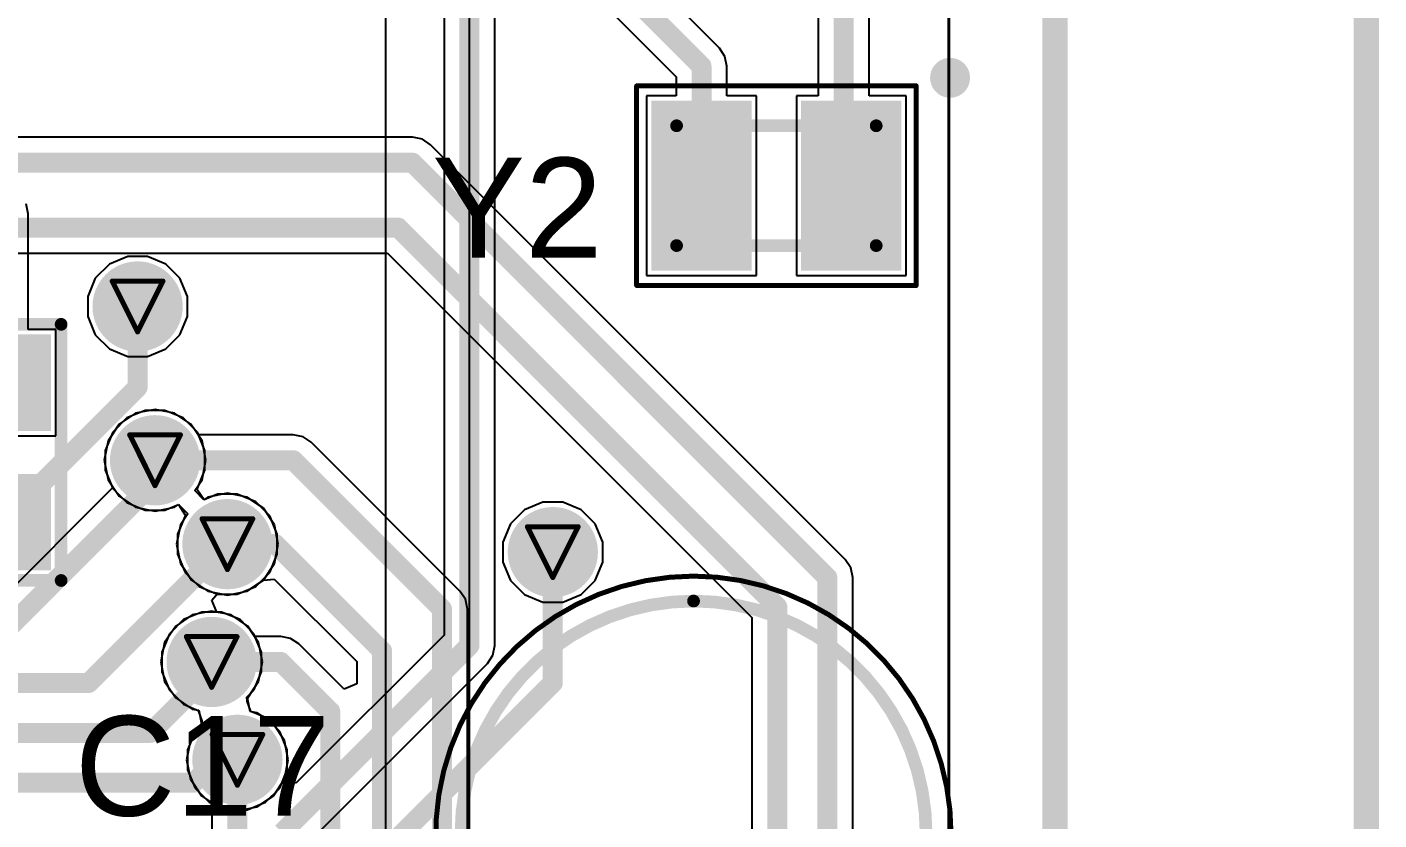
# Model space of a CAD drawing. Header units: inches. Extents: x -3 to 423, y -3 to 110.
# Drawn here: x 53.76 to 67.31, y 48.16 to 56.1 of the extents above; entities that cross this region are included whole.
import ezdxf

# ---------------------------------------------------------------- set-up
doc = ezdxf.new("R2010")
doc.units = ezdxf.units.IN
for name, color, linetype in [('Board Outline', 56, 'Continuous'), ('Bottom Layer', 5, 'Continuous'), ('Bottom Solder', 6, 'Continuous'), ('Drill Drawing', 1, 'Continuous'), ('Mechanical 1', 6, 'Continuous'), ('Mechanical 13', 56, 'Continuous'), ('Mechanical 15', 56, 'Continuous'), ('Mechanical 3', 76, 'Continuous'), ('Mechanical 4', 56, 'Continuous'), ('Mid Layer', 16, 'Continuous'), ('Mid Layer 2', 76, 'Continuous'), ('Top Layer', 1, 'Continuous'), ('Top Overlay', 2, 'Continuous'), ('Top Paste', 8, 'Continuous'), ('Top Solder', 216, 'Continuous'), ('Via Holes', 16, 'Continuous')]:
    doc.layers.add(name, color=color, linetype=linetype)
doc.styles.add('Arial', font='', dxfattribs={"height": 0.2})
doc.styles.get('Arial').set_extended_font_data('Arial')

msp = doc.modelspace()

# ---------------------------------------------------------------- hatches: boundary and pattern name
at = {"layer": 'Bottom Layer'}
h = msp.add_hatch(color=5, dxfattribs=at)
edge = h.paths.add_edge_path()
edge.add_arc((54.87, 53.3), 0.35, 0, 360)
h = msp.add_hatch(color=5, dxfattribs=at)
edge = h.paths.add_edge_path()
edge.add_arc((55.045, 51.76), 0.35, 0, 360)
h = msp.add_hatch(color=5, dxfattribs=at)
edge = h.paths.add_edge_path()
edge.add_arc((55.77, 50.92), 0.35, 0, 360)
h = msp.add_hatch(color=5, dxfattribs=at)
edge = h.paths.add_edge_path()
edge.add_arc((59.03, 50.84), 0.35, 0, 360)
h = msp.add_hatch(color=5, dxfattribs=at)
edge = h.paths.add_edge_path()
edge.add_arc((55.612, 49.74), 0.35, 0, 360)
h = msp.add_hatch(color=5, dxfattribs=at)
edge = h.paths.add_edge_path()
edge.add_arc((55.87, 48.76), 0.35, 0, 360)
at = {"layer": 'Bottom Solder'}
h = msp.add_hatch(color=6, dxfattribs=at)
edge = h.paths.add_edge_path()
edge.add_arc((54.87, 53.3), 0.452, 0, 360)
h = msp.add_hatch(color=6, dxfattribs=at)
edge = h.paths.add_edge_path()
edge.add_arc((55.045, 51.76), 0.452, 0, 360)
h = msp.add_hatch(color=6, dxfattribs=at)
edge = h.paths.add_edge_path()
edge.add_arc((55.77, 50.92), 0.452, 0, 360)
h = msp.add_hatch(color=6, dxfattribs=at)
edge = h.paths.add_edge_path()
edge.add_arc((59.03, 50.84), 0.452, 0, 360)
h = msp.add_hatch(color=6, dxfattribs=at)
edge = h.paths.add_edge_path()
edge.add_arc((55.612, 49.74), 0.452, 0, 360)
h = msp.add_hatch(color=6, dxfattribs=at)
edge = h.paths.add_edge_path()
edge.add_arc((55.87, 48.76), 0.452, 0, 360)
at = {"layer": 'Mid Layer'}
h = msp.add_hatch(color=16, dxfattribs=at)
edge = h.paths.add_edge_path()
edge.add_arc((54.87, 53.3), 0.35, 0, 360)
h = msp.add_hatch(color=16, dxfattribs=at)
edge = h.paths.add_edge_path()
edge.add_arc((55.045, 51.76), 0.35, 0, 360)
h = msp.add_hatch(color=16, dxfattribs=at)
edge = h.paths.add_edge_path()
edge.add_arc((55.77, 50.92), 0.35, 0, 360)
h = msp.add_hatch(color=16, dxfattribs=at)
edge = h.paths.add_edge_path()
edge.add_arc((59.03, 50.84), 0.35, 0, 360)
h = msp.add_hatch(color=16, dxfattribs=at)
edge = h.paths.add_edge_path()
edge.add_arc((55.612, 49.74), 0.35, 0, 360)
h = msp.add_hatch(color=16, dxfattribs=at)
edge = h.paths.add_edge_path()
edge.add_arc((55.87, 48.76), 0.35, 0, 360)
at = {"layer": 'Mid Layer 2'}
h = msp.add_hatch(color=76, dxfattribs=at)
edge = h.paths.add_edge_path()
edge.add_arc((54.87, 53.3), 0.35, 0, 360)
h = msp.add_hatch(color=76, dxfattribs=at)
edge = h.paths.add_edge_path()
edge.add_arc((55.045, 51.76), 0.35, 0, 360)
h = msp.add_hatch(color=76, dxfattribs=at)
edge = h.paths.add_edge_path()
edge.add_arc((55.77, 50.92), 0.35, 0, 360)
h = msp.add_hatch(color=76, dxfattribs=at)
edge = h.paths.add_edge_path()
edge.add_arc((59.03, 50.84), 0.35, 0, 360)
h = msp.add_hatch(color=76, dxfattribs=at)
edge = h.paths.add_edge_path()
edge.add_arc((55.612, 49.74), 0.35, 0, 360)
h = msp.add_hatch(color=76, dxfattribs=at)
edge = h.paths.add_edge_path()
edge.add_arc((55.87, 48.76), 0.35, 0, 360)
at = {"layer": 'Top Layer'}
for points in [[(60.12, 55.26), (60.92, 55.26), (60.92, 53.76), (60.12, 53.76)], [(61.62, 55.26), (62.42, 55.26), (62.42, 53.76), (61.62, 53.76)], [(53.139, 52.156), (53.139, 52.918), (53.901, 52.918), (53.901, 52.156)], [(53.139, 50.759), (53.139, 51.521), (53.901, 51.521), (53.901, 50.759)]]:
    msp.add_hatch(color=1, dxfattribs=at).paths.add_polyline_path(points)
h = msp.add_hatch(color=1, dxfattribs=at)
edge = h.paths.add_edge_path()
edge.add_arc((54.87, 53.3), 0.35, 0, 360)
h = msp.add_hatch(color=1, dxfattribs=at)
edge = h.paths.add_edge_path()
edge.add_arc((55.045, 51.76), 0.35, 0, 360)
h = msp.add_hatch(color=1, dxfattribs=at)
edge = h.paths.add_edge_path()
edge.add_arc((55.77, 50.92), 0.35, 0, 360)
h = msp.add_hatch(color=1, dxfattribs=at)
edge = h.paths.add_edge_path()
edge.add_arc((59.03, 50.84), 0.35, 0, 360)
h = msp.add_hatch(color=1, dxfattribs=at)
edge = h.paths.add_edge_path()
edge.add_arc((55.612, 49.74), 0.35, 0, 360)
h = msp.add_hatch(color=1, dxfattribs=at)
edge = h.paths.add_edge_path()
edge.add_arc((55.87, 48.76), 0.35, 0, 360)
at = {"layer": 'Top Paste'}
for points in [[(60.12, 55.26), (60.92, 55.26), (60.92, 53.76), (60.12, 53.76)], [(61.62, 55.26), (62.42, 55.26), (62.42, 53.76), (61.62, 53.76)], [(53.139, 52.156), (53.139, 52.918), (53.901, 52.918), (53.901, 52.156)], [(53.139, 50.759), (53.139, 51.521), (53.901, 51.521), (53.901, 50.759)]]:
    msp.add_hatch(color=8, dxfattribs=at).paths.add_polyline_path(points)
at = {"layer": 'Top Solder'}
for points in [[(60.018, 55.362), (61.022, 55.362), (61.022, 53.658), (60.018, 53.658)], [(61.518, 55.362), (62.522, 55.362), (62.522, 53.658), (61.518, 53.658)], [(53.037, 52.054), (53.037, 53.02), (54.003, 53.02), (54.003, 52.054)], [(53.037, 50.657), (53.037, 51.623), (54.003, 51.623), (54.003, 50.657)]]:
    msp.add_hatch(color=216, dxfattribs=at).paths.add_polyline_path(points)
h = msp.add_hatch(color=216, dxfattribs=at)
edge = h.paths.add_edge_path()
edge.add_arc((54.87, 53.3), 0.452, 0, 360)
h = msp.add_hatch(color=216, dxfattribs=at)
edge = h.paths.add_edge_path()
edge.add_arc((55.045, 51.76), 0.452, 0, 360)
h = msp.add_hatch(color=216, dxfattribs=at)
edge = h.paths.add_edge_path()
edge.add_arc((55.77, 50.92), 0.452, 0, 360)
h = msp.add_hatch(color=216, dxfattribs=at)
edge = h.paths.add_edge_path()
edge.add_arc((59.03, 50.84), 0.452, 0, 360)
h = msp.add_hatch(color=216, dxfattribs=at)
edge = h.paths.add_edge_path()
edge.add_arc((55.612, 49.74), 0.452, 0, 360)
h = msp.add_hatch(color=216, dxfattribs=at)
edge = h.paths.add_edge_path()
edge.add_arc((55.87, 48.76), 0.452, 0, 360)
at = {"layer": 'Via Holes'}
h = msp.add_hatch(color=7, dxfattribs=at)
edge = h.paths.add_edge_path()
edge.add_arc((54.87, 53.3), 0.25, 0, 360)
h = msp.add_hatch(color=7, dxfattribs=at)
edge = h.paths.add_edge_path()
edge.add_arc((55.045, 51.76), 0.25, 0, 360)
h = msp.add_hatch(color=7, dxfattribs=at)
edge = h.paths.add_edge_path()
edge.add_arc((55.77, 50.92), 0.25, 0, 360)
h = msp.add_hatch(color=7, dxfattribs=at)
edge = h.paths.add_edge_path()
edge.add_arc((59.03, 50.84), 0.25, 0, 360)
h = msp.add_hatch(color=7, dxfattribs=at)
edge = h.paths.add_edge_path()
edge.add_arc((55.612, 49.74), 0.25, 0, 360)
h = msp.add_hatch(color=7, dxfattribs=at)
edge = h.paths.add_edge_path()
edge.add_arc((55.87, 48.76), 0.25, 0, 360)

# ---------------------------------------------------------------- linework, layer by layer
at = {"layer": 'Board Outline', "const_width": 0.254}
msp.add_lwpolyline([(64.06, 79.42), (64.06, 0)], dxfattribs=at)
at = {"layer": 'Bottom Layer'}
for p, q in [((63, 58.153), (63, 52.801)), ((57.625, 54.995), (52.261, 54.995)), ((57.723, 54.975), (57.625, 54.995)), ((57.805, 54.92), (57.723, 54.975)), ((61.96, 50.765), (57.805, 54.92)), ((53.041, 53.835), (57.374, 53.835)), ((57.374, 53.835), (61.025, 50.184)), ((63, 52.801), (63, 52.211)), ((54.85, 52.231), (54.685, 52.12)), ((55.045, 52.27), (54.85, 52.231)), ((55.24, 52.231), (55.045, 52.27)), ((55.405, 52.12), (55.24, 52.231)), ((63, 52.211), (63, 51.4)), ((54.685, 52.12), (54.574, 51.955)), ((55.476, 52.015), (55.405, 52.12)), ((56.43, 52.015), (55.476, 52.015)), ((56.528, 51.995), (56.43, 52.015)), ((54.574, 51.955), (54.535, 51.76)), ((56.61, 51.94), (56.528, 51.995)), ((58.1, 50.45), (56.61, 51.94)), ((54.535, 51.76), (54.574, 51.565)), ((54.574, 51.565), (54.685, 51.4)), ((54.685, 51.4), (54.85, 51.289)), ((63, 51.4), (63, 50.135)), ((54.85, 51.289), (55.045, 51.25)), ((55.045, 51.25), (55.24, 51.289)), ((55.24, 51.289), (55.28, 51.316)), ((55.28, 51.316), (55.372, 51.224)), ((55.372, 51.224), (55.299, 51.115)), ((55.299, 51.115), (55.26, 50.92)), ((55.26, 50.92), (55.299, 50.725)), ((55.299, 50.725), (55.409, 50.56)), ((62.015, 50.683), (61.96, 50.765)), ((62.035, 50.585), (62.015, 50.683)), ((55.409, 50.56), (55.575, 50.449)), ((55.965, 50.449), (56.13, 50.56)), ((56.13, 50.56), (56.239, 50.57)), ((56.239, 50.57), (57.065, 49.744)), ((62.035, 49.815), (62.035, 50.585)), ((55.575, 50.449), (55.77, 50.41)), ((55.77, 50.41), (55.965, 50.449)), ((58.155, 50.368), (58.1, 50.45)), ((58.175, 50.27), (58.155, 50.368)), ((58.175, 30.007), (58.175, 50.27)), ((55.417, 50.211), (55.252, 50.1)), ((55.612, 50.25), (55.417, 50.211)), ((55.807, 50.211), (55.612, 50.25)), ((55.973, 50.1), (55.807, 50.211)), ((61.025, 50.184), (61.025, 47.606)), ((63, 50.135), (63, 48.476)), ((55.252, 50.1), (55.141, 49.935)), ((56.043, 49.995), (55.973, 50.1)), ((56.305, 49.995), (56.043, 49.995)), ((56.403, 49.975), (56.305, 49.995)), ((55.141, 49.935), (55.103, 49.74)), ((56.485, 49.92), (56.403, 49.975)), ((56.938, 49.467), (56.485, 49.92)), ((55.103, 49.74), (55.141, 49.545)), ((57.065, 49.744), (57.065, 49.52)), ((62.035, 7.36), (62.035, 49.815)), ((55.141, 49.545), (55.252, 49.38)), ((57.065, 49.52), (56.938, 49.467)), ((55.252, 49.38), (55.417, 49.269)), ((55.417, 49.269), (55.484, 49.256)), ((55.484, 49.256), (55.51, 49.121)), ((55.509, 49.12), (55.399, 48.955)), ((55.51, 49.121), (55.509, 49.12)), ((55.399, 48.955), (55.36, 48.76)), ((55.36, 48.76), (55.399, 48.565)), ((55.399, 48.565), (55.509, 48.399)), ((55.509, 48.399), (55.615, 48.329)), ((63, 48.476), (63, 47.04)), ((55.615, 48.329), (55.615, 35.715))]:
    msp.add_line(p, q, dxfattribs=at)
at = {"layer": 'Bottom Layer', "const_width": 0.2}
for points in [[(51.83, 54.74), (57.625, 54.74)], [(57.625, 54.74), (61.78, 50.585)], [(52.61, 54.09), (57.48, 54.09)], [(57.48, 54.09), (61.28, 50.29)], [(55.045, 51.76), (56.43, 51.76)], [(56.43, 51.76), (57.92, 50.27)], [(55.77, 50.92), (56.25, 50.92)], [(56.25, 50.92), (57.32, 49.85)], [(61.78, 50.585), (61.78, 49.815)], [(61.28, 50.29), (61.28, 7.943)], [(57.92, 30.007), (57.92, 50.27)], [(57.32, 35.296), (57.32, 49.85)], [(61.78, 49.815), (61.78, 7.173)], [(55.612, 49.74), (56.305, 49.74)], [(56.305, 49.74), (56.8, 49.245)], [(56.8, 35.988), (56.8, 49.245)], [(55.87, 35.609), (55.87, 48.76)]]:
    msp.add_lwpolyline(points, dxfattribs=at)
at = {"layer": 'Bottom Layer', "const_width": 0.1}
for points in [[(57.575, 54.74, 1), (57.675, 54.74, 1)], [(57.575, 54.74, 1), (57.675, 54.74, 1)], [(57.43, 54.09, 1), (57.53, 54.09, 1)], [(57.43, 54.09, 1), (57.53, 54.09, 1)], [(54.995, 51.76, 1), (55.095, 51.76, 1)], [(56.38, 51.76, 1), (56.48, 51.76, 1)], [(56.38, 51.76, 1), (56.48, 51.76, 1)], [(55.72, 50.92, 1), (55.82, 50.92, 1)], [(56.2, 50.92, 1), (56.3, 50.92, 1)], [(56.2, 50.92, 1), (56.3, 50.92, 1)], [(61.73, 50.585, 1), (61.83, 50.585, 1)], [(61.73, 50.585, 1), (61.83, 50.585, 1)], [(61.23, 50.29, 1), (61.33, 50.29, 1)], [(61.23, 50.29, 1), (61.33, 50.29, 1)], [(57.87, 50.27, 1), (57.97, 50.27, 1)], [(57.87, 50.27, 1), (57.97, 50.27, 1)], [(57.27, 49.85, 1), (57.37, 49.85, 1)], [(57.27, 49.85, 1), (57.37, 49.85, 1)], [(61.73, 49.815, 1), (61.83, 49.815, 1)], [(61.73, 49.815, 1), (61.83, 49.815, 1)], [(55.562, 49.74, 1), (55.662, 49.74, 1)], [(56.255, 49.74, 1), (56.355, 49.74, 1)], [(56.255, 49.74, 1), (56.355, 49.74, 1)], [(56.75, 49.245, 1), (56.85, 49.245, 1)], [(56.75, 49.245, 1), (56.85, 49.245, 1)], [(55.82, 48.76, 1), (55.92, 48.76, 1)]]:
    msp.add_lwpolyline(points, format="xyb", close=True, dxfattribs=at)
at = {"layer": 'Drill Drawing', "const_width": 0.0508}
for points in [[(54.616, 53.554), (55.124, 53.554)], [(54.616, 53.554), (54.87, 53.046)], [(54.87, 53.046), (55.124, 53.554)], [(54.791, 52.014), (55.299, 52.014)], [(54.791, 52.014), (55.045, 51.506)], [(55.045, 51.506), (55.299, 52.014)], [(55.516, 51.174), (56.024, 51.174)], [(55.516, 51.174), (55.77, 50.666)], [(55.77, 50.666), (56.024, 51.174)], [(58.776, 51.094), (59.284, 51.094)], [(58.776, 51.094), (59.03, 50.586)], [(59.03, 50.586), (59.284, 51.094)], [(55.358, 49.994), (55.866, 49.994)], [(55.358, 49.994), (55.612, 49.486)], [(55.612, 49.486), (55.866, 49.994)], [(55.616, 49.014), (56.124, 49.014)], [(55.616, 49.014), (55.87, 48.506)], [(55.87, 48.506), (56.124, 49.014)]]:
    msp.add_lwpolyline(points, dxfattribs=at)
at = {"layer": 'Drill Drawing', "const_width": 0.0254}
for points in [[(54.603, 53.554, 1), (54.629, 53.554, 1)], [(54.603, 53.554, 1), (54.629, 53.554, 1)], [(55.111, 53.554, 1), (55.137, 53.554, 1)], [(55.111, 53.554, 1), (55.137, 53.554, 1)], [(54.857, 53.046, 1), (54.883, 53.046, 1)], [(54.857, 53.046, 1), (54.883, 53.046, 1)], [(54.778, 52.014, 1), (54.804, 52.014, 1)], [(54.778, 52.014, 1), (54.804, 52.014, 1)], [(55.286, 52.014, 1), (55.312, 52.014, 1)], [(55.286, 52.014, 1), (55.312, 52.014, 1)], [(55.032, 51.506, 1), (55.058, 51.506, 1)], [(55.032, 51.506, 1), (55.058, 51.506, 1)], [(55.503, 51.174, 1), (55.529, 51.174, 1)], [(55.503, 51.174, 1), (55.529, 51.174, 1)], [(56.011, 51.174, 1), (56.037, 51.174, 1)], [(56.011, 51.174, 1), (56.037, 51.174, 1)], [(58.763, 51.094, 1), (58.789, 51.094, 1)], [(58.763, 51.094, 1), (58.789, 51.094, 1)], [(59.271, 51.094, 1), (59.297, 51.094, 1)], [(59.271, 51.094, 1), (59.297, 51.094, 1)], [(55.757, 50.666, 1), (55.783, 50.666, 1)], [(55.757, 50.666, 1), (55.783, 50.666, 1)], [(59.017, 50.586, 1), (59.043, 50.586, 1)], [(59.017, 50.586, 1), (59.043, 50.586, 1)], [(55.346, 49.994, 1), (55.371, 49.994, 1)], [(55.346, 49.994, 1), (55.371, 49.994, 1)], [(55.854, 49.994, 1), (55.879, 49.994, 1)], [(55.854, 49.994, 1), (55.879, 49.994, 1)], [(55.6, 49.486, 1), (55.625, 49.486, 1)], [(55.6, 49.486, 1), (55.625, 49.486, 1)], [(55.603, 49.014, 1), (55.629, 49.014, 1)], [(55.603, 49.014, 1), (55.629, 49.014, 1)], [(56.111, 49.014, 1), (56.137, 49.014, 1)], [(56.111, 49.014, 1), (56.137, 49.014, 1)], [(55.857, 48.506, 1), (55.883, 48.506, 1)], [(55.857, 48.506, 1), (55.883, 48.506, 1)]]:
    msp.add_lwpolyline(points, format="xyb", close=True, dxfattribs=at)
at = {"layer": 'Mechanical 1', "const_width": 0.254}
msp.add_lwpolyline([(64.06, 79.42), (64.06, 0)], dxfattribs=at)
at = {"layer": 'Mechanical 1', "const_width": 0.127}
for points in [[(58.11, 48.02, -0.414214), (60.44, 50.35)], [(60.44, 50.35, -0.414214), (62.77, 48.02)]]:
    msp.add_lwpolyline(points, format="xyb", dxfattribs=at)
at = {"layer": 'Mechanical 1', "const_width": 0.0635}
msp.add_lwpolyline([(60.408, 50.35, 1), (60.472, 50.35, 1)], format="xyb", close=True, dxfattribs=at)
msp.add_lwpolyline([(60.408, 50.35, 1), (60.472, 50.35, 1)], format="xyb", close=True, dxfattribs=at)
at = {"layer": 'Mechanical 13', "const_width": 0.127}
for points in [[(60.27, 53.91), (60.27, 55.11)], [(60.27, 55.11), (62.27, 55.11)], [(62.27, 53.91), (62.27, 55.11)], [(60.27, 53.91), (62.27, 53.91)]]:
    msp.add_lwpolyline(points, dxfattribs=at)
at = {"layer": 'Mechanical 13', "const_width": 0.0635}
for points in [[(60.238, 55.11, 1), (60.302, 55.11, 1)], [(60.238, 55.11, 1), (60.302, 55.11, 1)], [(62.238, 55.11, 1), (62.302, 55.11, 1)], [(62.238, 55.11, 1), (62.302, 55.11, 1)], [(60.238, 53.91, 1), (60.302, 53.91, 1)], [(60.238, 53.91, 1), (60.302, 53.91, 1)], [(62.238, 53.91, 1), (62.302, 53.91, 1)], [(62.238, 53.91, 1), (62.302, 53.91, 1)]]:
    msp.add_lwpolyline(points, format="xyb", close=True, dxfattribs=at)
at = {"layer": 'Mechanical 15', "const_width": 0.05}
for points in [[(59.87, 53.51), (59.87, 55.51)], [(59.87, 55.51), (62.67, 55.51)], [(62.67, 53.51), (62.67, 55.51)], [(59.87, 53.51), (62.67, 53.51)]]:
    msp.add_lwpolyline(points, dxfattribs=at)
at = {"layer": 'Mechanical 15', "const_width": 0.025}
for points in [[(59.858, 55.51, 1), (59.882, 55.51, 1)], [(59.858, 55.51, 1), (59.882, 55.51, 1)], [(62.657, 55.51, 1), (62.682, 55.51, 1)], [(62.657, 55.51, 1), (62.682, 55.51, 1)], [(59.858, 53.51, 1), (59.882, 53.51, 1)], [(59.858, 53.51, 1), (59.882, 53.51, 1)], [(62.657, 53.51, 1), (62.682, 53.51, 1)], [(62.657, 53.51, 1), (62.682, 53.51, 1)]]:
    msp.add_lwpolyline(points, format="xyb", close=True, dxfattribs=at)
at = {"layer": 'Mechanical 3', "const_width": 0.254}
msp.add_lwpolyline([(67.18, 46.566), (67.18, 79.42)], dxfattribs=at)
at = {"layer": 'Mechanical 4'}
for points, const_width in [([(63.11, 55.59, 1), (62.91, 55.59, 1)], 0.2), ([(63.11, 55.59, 1), (62.91, 55.59, 1)], 0.2), ([(62.86, 55.59, 1), (62.96, 55.59, 1)], 0.1), ([(62.86, 55.59, 1), (62.96, 55.59, 1)], 0.1), ([(63.06, 55.59, 1), (63.16, 55.59, 1)], 0.1), ([(63.06, 55.59, 1), (63.16, 55.59, 1)], 0.1), ([(60.423, 50.6, 1), (60.447, 50.6, 1)], 0.025), ([(60.432, 50.6, 1), (60.457, 50.6, 1)], 0.025)]:
    msp.add_lwpolyline(points, format="xyb", close=True, dxfattribs=dict(at, const_width=const_width))
at = {"layer": 'Mechanical 4', "const_width": 0.05}
for points in [[(57.859, 47.922, -0.424475), (60.445, 50.6)], [(60.435, 50.6, -0.414214), (63.02, 48.015)]]:
    msp.add_lwpolyline(points, format="xyb", dxfattribs=at)
at = {"layer": 'Mid Layer'}
for p, q in [((63, 58.153), (63, 51.97)), ((54.85, 52.231), (54.685, 52.12)), ((55.045, 52.27), (54.85, 52.231)), ((55.24, 52.231), (55.045, 52.27)), ((55.405, 52.12), (55.24, 52.231)), ((54.685, 52.12), (54.574, 51.955)), ((55.516, 51.955), (55.405, 52.12)), ((54.574, 51.955), (54.535, 51.76)), ((55.555, 51.76), (55.516, 51.955)), ((63, 51.97), (63, 50.801)), ((54.535, 51.76), (54.574, 51.565)), ((55.516, 51.565), (55.555, 51.76)), ((54.574, 51.565), (54.685, 51.4)), ((55.443, 51.456), (55.516, 51.565)), ((54.685, 51.4), (54.85, 51.289)), ((55.535, 51.364), (55.443, 51.456)), ((55.575, 51.391), (55.535, 51.364)), ((55.77, 51.43), (55.575, 51.391)), ((55.965, 51.391), (55.77, 51.43)), ((56.13, 51.28), (55.965, 51.391)), ((54.85, 51.289), (55.045, 51.25)), ((55.045, 51.25), (55.24, 51.289)), ((55.24, 51.289), (55.28, 51.316)), ((55.28, 51.316), (55.372, 51.224)), ((55.372, 51.224), (55.299, 51.115)), ((56.241, 51.115), (56.13, 51.28)), ((55.299, 51.115), (55.26, 50.92)), ((56.28, 50.92), (56.241, 51.115)), ((55.26, 50.92), (55.299, 50.725)), ((56.241, 50.725), (56.28, 50.92)), ((63, 50.801), (63, 49.969)), ((55.299, 50.725), (55.409, 50.56)), ((56.13, 50.56), (56.241, 50.725)), ((55.409, 50.56), (55.575, 50.449)), ((55.965, 50.449), (56.13, 50.56)), ((55.575, 50.449), (55.77, 50.41)), ((55.77, 50.41), (55.965, 50.449)), ((55.417, 50.211), (55.252, 50.1)), ((55.612, 50.25), (55.417, 50.211)), ((55.807, 50.211), (55.612, 50.25)), ((55.973, 50.1), (55.807, 50.211)), ((55.252, 50.1), (55.141, 49.935)), ((56.083, 49.935), (55.973, 50.1)), ((55.141, 49.935), (55.103, 49.74)), ((56.122, 49.74), (56.083, 49.935)), ((63, 49.969), (63, 48.47)), ((55.103, 49.74), (55.141, 49.545)), ((56.083, 49.545), (56.122, 49.74)), ((55.141, 49.545), (55.252, 49.38)), ((55.973, 49.38), (56.083, 49.545)), ((55.252, 49.38), (55.417, 49.269)), ((55.972, 49.379), (55.973, 49.38)), ((55.999, 49.244), (55.972, 49.379)), ((55.417, 49.269), (55.484, 49.256)), ((55.484, 49.256), (55.51, 49.121)), ((56.065, 49.231), (55.999, 49.244)), ((56.23, 49.12), (56.065, 49.231)), ((55.509, 49.12), (55.399, 48.955)), ((55.51, 49.121), (55.509, 49.12)), ((56.341, 48.955), (56.23, 49.12)), ((55.399, 48.955), (55.36, 48.76)), ((56.38, 48.76), (56.341, 48.955)), ((55.36, 48.76), (55.399, 48.565)), ((56.341, 48.565), (56.38, 48.76)), ((55.399, 48.565), (55.509, 48.399)), ((56.23, 48.399), (56.341, 48.565)), ((55.509, 48.399), (55.675, 48.289)), ((56.065, 48.289), (56.23, 48.399)), ((63, 48.47), (63, 46.815)), ((55.675, 48.289), (55.87, 48.25)), ((55.87, 48.25), (56.065, 48.289))]:
    msp.add_line(p, q, dxfattribs=at)
at = {"layer": 'Mid Layer 2'}
for p, q in [((62.992, 78), (62.992, 38.745)), ((58.195, 31.164), (58.195, 69.52)), ((57.353, 68.9), (57.353, 31.812)), ((54.771, 53.8), (54.587, 53.724)), ((54.969, 53.8), (54.771, 53.8)), ((55.153, 53.724), (54.969, 53.8)), ((54.587, 53.724), (54.446, 53.583)), ((55.294, 53.583), (55.153, 53.724)), ((54.446, 53.583), (54.37, 53.399)), ((55.37, 53.399), (55.294, 53.583)), ((54.37, 53.399), (54.37, 53.201)), ((55.37, 53.201), (55.37, 53.399)), ((54.37, 53.201), (54.446, 53.017)), ((55.294, 53.017), (55.37, 53.201)), ((54.446, 53.017), (54.587, 52.876)), ((55.153, 52.876), (55.294, 53.017)), ((54.587, 52.876), (54.771, 52.8)), ((54.969, 52.8), (55.153, 52.876)), ((54.771, 52.8), (54.969, 52.8)), ((54.762, 52.184), (54.621, 52.043)), ((54.946, 52.26), (54.762, 52.184)), ((55.144, 52.26), (54.946, 52.26)), ((55.328, 52.184), (55.144, 52.26)), ((55.469, 52.043), (55.328, 52.184)), ((54.621, 52.043), (54.545, 51.859)), ((55.545, 51.859), (55.469, 52.043)), ((54.545, 51.859), (54.545, 51.661)), ((55.545, 51.661), (55.545, 51.859)), ((54.545, 51.661), (54.621, 51.477)), ((55.469, 51.477), (55.545, 51.661)), ((54.621, 51.477), (54.762, 51.336)), ((55.464, 51.472), (55.469, 51.477)), ((55.536, 51.364), (55.464, 51.472)), ((54.762, 51.336), (54.946, 51.26)), ((55.67, 51.42), (55.536, 51.364)), ((55.869, 51.42), (55.67, 51.42)), ((56.053, 51.344), (55.869, 51.42)), ((56.194, 51.203), (56.053, 51.344)), ((58.931, 51.34), (58.747, 51.264)), ((59.129, 51.34), (58.931, 51.34)), ((59.313, 51.264), (59.129, 51.34)), ((54.946, 51.26), (55.144, 51.26)), ((55.144, 51.26), (55.279, 51.316)), ((55.346, 51.203), (55.27, 51.019)), ((55.279, 51.316), (55.351, 51.208)), ((55.351, 51.208), (55.346, 51.203)), ((56.27, 51.019), (56.194, 51.203)), ((58.747, 51.264), (58.606, 51.123)), ((59.454, 51.123), (59.313, 51.264)), ((58.606, 51.123), (58.53, 50.939)), ((59.53, 50.939), (59.454, 51.123)), ((55.27, 51.019), (55.27, 50.821)), ((56.27, 50.821), (56.27, 51.019)), ((58.53, 50.939), (58.53, 50.741)), ((59.53, 50.741), (59.53, 50.939)), ((55.27, 50.821), (55.346, 50.637)), ((56.194, 50.637), (56.27, 50.821)), ((58.53, 50.741), (58.606, 50.557)), ((59.454, 50.557), (59.53, 50.741)), ((55.346, 50.637), (55.487, 50.496)), ((56.053, 50.496), (56.194, 50.637)), ((58.606, 50.557), (58.747, 50.416)), ((59.313, 50.416), (59.454, 50.557)), ((55.487, 50.496), (55.67, 50.42)), ((55.67, 50.42), (55.869, 50.42)), ((55.869, 50.42), (56.053, 50.496)), ((58.747, 50.416), (58.931, 50.34)), ((59.129, 50.34), (59.313, 50.416)), ((58.931, 50.34), (59.129, 50.34)), ((55.329, 50.164), (55.188, 50.023)), ((55.513, 50.24), (55.329, 50.164)), ((55.712, 50.24), (55.513, 50.24)), ((55.896, 50.164), (55.712, 50.24)), ((56.036, 50.023), (55.896, 50.164)), ((55.188, 50.023), (55.112, 49.839)), ((56.112, 49.839), (56.036, 50.023)), ((55.112, 49.839), (55.112, 49.641)), ((56.112, 49.641), (56.112, 49.839)), ((55.112, 49.641), (55.188, 49.457)), ((56.036, 49.457), (56.112, 49.641)), ((55.188, 49.457), (55.329, 49.316)), ((55.966, 49.387), (56.036, 49.457)), ((55.329, 49.316), (55.478, 49.255)), ((55.967, 49.348), (55.966, 49.387)), ((56.004, 49.245), (55.967, 49.348)), ((55.478, 49.255), (55.515, 49.152)), ((56.153, 49.184), (56.004, 49.245)), ((56.294, 49.043), (56.153, 49.184)), ((55.446, 49.043), (55.37, 48.859)), ((55.516, 49.113), (55.446, 49.043)), ((55.515, 49.152), (55.516, 49.113)), ((56.37, 48.859), (56.294, 49.043)), ((55.37, 48.859), (55.37, 48.66)), ((56.37, 48.66), (56.37, 48.859)), ((55.37, 48.66), (55.446, 48.477)), ((56.294, 48.477), (56.37, 48.66)), ((55.446, 48.477), (55.587, 48.336)), ((56.153, 48.336), (56.294, 48.477)), ((55.587, 48.336), (55.77, 48.26)), ((55.77, 48.26), (55.969, 48.26)), ((55.969, 48.26), (56.153, 48.336))]:
    msp.add_line(p, q, dxfattribs=at)
at = {"layer": 'Mid Layer 2', "const_width": 0.2}
msp.add_lwpolyline([(55.77, 48.76), (55.87, 48.76)], dxfattribs=at)
at = {"layer": 'Mid Layer 2', "const_width": 0.1}
for points in [[(55.72, 48.76, 1), (55.82, 48.76, 1)], [(55.82, 48.76, 1), (55.92, 48.76, 1)]]:
    msp.add_lwpolyline(points, format="xyb", close=True, dxfattribs=at)
at = {"layer": 'Top Layer'}
for p, q in [((57.94, 63.487), (57.94, 50.01)), ((58.45, 49.905), (58.45, 62.012)), ((63, 58.284), (63, 35.196)), ((61.69, 57.799), (61.69, 55.41)), ((62.2, 55.41), (62.2, 57.799)), ((60.7, 55.887), (59.892, 56.695)), ((59.531, 56.335), (60.265, 55.601)), ((60.755, 55.804), (60.7, 55.887)), ((60.775, 55.707), (60.755, 55.804)), ((60.775, 55.41), (60.775, 55.707)), ((60.265, 55.601), (60.265, 55.41)), ((60.265, 55.41), (59.97, 55.41)), ((59.97, 55.41), (59.97, 53.61)), ((61.07, 55.41), (60.775, 55.41)), ((61.07, 53.61), (61.07, 55.41)), ((61.69, 55.41), (61.47, 55.41)), ((61.47, 55.41), (61.47, 53.61)), ((62.57, 55.41), (62.2, 55.41)), ((62.57, 53.61), (62.57, 55.41)), ((53.775, 54.229), (53.755, 54.327)), ((53.775, 53.068), (53.775, 54.229)), ((59.97, 53.61), (61.07, 53.61)), ((61.47, 53.61), (62.57, 53.61)), ((54.051, 53.068), (53.775, 53.068)), ((54.051, 52.006), (54.051, 53.068)), ((54.85, 52.231), (54.685, 52.12)), ((55.045, 52.27), (54.85, 52.231)), ((55.24, 52.231), (55.045, 52.27)), ((55.405, 52.12), (55.24, 52.231)), ((54.685, 52.12), (54.574, 51.955)), ((55.516, 51.955), (55.405, 52.12)), ((52.989, 52.006), (54.051, 52.006)), ((54.574, 51.955), (54.535, 51.76)), ((55.555, 51.76), (55.516, 51.955)), ((54.535, 51.76), (54.574, 51.565)), ((55.516, 51.565), (55.555, 51.76)), ((54.624, 51.489), (53.42, 50.285)), ((54.574, 51.565), (54.624, 51.489)), ((55.443, 51.456), (55.516, 51.565)), ((55.535, 51.364), (55.443, 51.456)), ((55.575, 51.391), (55.535, 51.364)), ((55.77, 51.43), (55.575, 51.391)), ((55.965, 51.391), (55.77, 51.43)), ((56.13, 51.28), (55.965, 51.391)), ((56.241, 51.115), (56.13, 51.28)), ((56.28, 50.92), (56.241, 51.115)), ((56.241, 50.725), (56.28, 50.92)), ((56.13, 50.56), (56.241, 50.725)), ((55.965, 50.449), (56.13, 50.56)), ((55.613, 50.36), (55.675, 50.429)), ((55.675, 50.429), (55.77, 50.41)), ((55.77, 50.41), (55.965, 50.449)), ((55.665, 50.239), (55.613, 50.36)), ((55.807, 50.211), (55.665, 50.239)), ((55.973, 50.1), (55.807, 50.211)), ((56.083, 49.935), (55.973, 50.1)), ((57.94, 50.01), (56.457, 48.527)), ((56.122, 49.74), (56.083, 49.935)), ((58.43, 49.807), (58.45, 49.905)), ((56.083, 49.545), (56.122, 49.74)), ((56.5, 47.85), (58.375, 49.725)), ((58.375, 49.725), (58.43, 49.807)), ((55.973, 49.38), (56.083, 49.545)), ((55.972, 49.379), (55.973, 49.38)), ((55.999, 49.244), (55.972, 49.379)), ((56.065, 49.231), (55.999, 49.244)), ((56.23, 49.12), (56.065, 49.231)), ((56.341, 48.955), (56.23, 49.12)), ((56.38, 48.76), (56.341, 48.955)), ((56.347, 48.597), (56.38, 48.76)), ((56.457, 48.527), (56.347, 48.597))]:
    msp.add_line(p, q, dxfattribs=at)
at = {"layer": 'Top Layer', "const_width": 0.2}
for points in [[(58.195, 49.905), (58.195, 63.487)], [(61.945, 54.585), (61.945, 58.33)], [(59.407, 56.82), (60.52, 55.707)], [(60.52, 54.51), (60.52, 55.707)], [(61.945, 54.585), (62.02, 54.51)], [(54.87, 52.49), (54.87, 53.3)], [(53.52, 51.14), (54.87, 52.49)], [(55.045, 51.549), (55.045, 51.76)], [(53.526, 50.03), (55.045, 51.549)], [(54.38, 49.53), (55.77, 50.92)], [(55.77, 50.77), (55.77, 50.92)], [(59.03, 49.53), (59.03, 50.84)], [(56.32, 48.03), (58.195, 49.905)], [(55, 49.03), (55.612, 49.642)], [(55.612, 49.642), (55.612, 49.74)], [(50.44, 49.53), (54.38, 49.53)], [(56.69, 47.19), (59.03, 49.53)], [(50.44, 49.03), (55, 49.03)], [(55.43, 48.53), (55.66, 48.76)], [(55.66, 48.76), (55.87, 48.76)], [(50.44, 48.53), (55.43, 48.53)]]:
    msp.add_lwpolyline(points, dxfattribs=at)
at = {"layer": 'Top Layer', "const_width": 0.1}
for points in [[(60.47, 55.707, 1), (60.57, 55.707, 1)], [(60.47, 55.707, 1), (60.57, 55.707, 1)], [(60.47, 54.51, 1), (60.57, 54.51, 1)], [(61.895, 54.585, 1), (61.995, 54.585, 1)], [(61.895, 54.585, 1), (61.995, 54.585, 1)], [(61.97, 54.51, 1), (62.07, 54.51, 1)], [(54.82, 53.3, 1), (54.92, 53.3, 1)], [(54.82, 52.49, 1), (54.92, 52.49, 1)], [(54.82, 52.49, 1), (54.92, 52.49, 1)], [(54.995, 51.76, 1), (55.095, 51.76, 1)], [(54.995, 51.549, 1), (55.095, 51.549, 1)], [(54.995, 51.549, 1), (55.095, 51.549, 1)], [(55.72, 50.92, 1), (55.82, 50.92, 1)], [(55.72, 50.92, 1), (55.82, 50.92, 1)], [(58.98, 50.84, 1), (59.08, 50.84, 1)], [(55.72, 50.77, 1), (55.82, 50.77, 1)], [(58.145, 49.905, 1), (58.245, 49.905, 1)], [(58.145, 49.905, 1), (58.245, 49.905, 1)], [(55.562, 49.74, 1), (55.662, 49.74, 1)], [(55.562, 49.642, 1), (55.662, 49.642, 1)], [(55.562, 49.642, 1), (55.662, 49.642, 1)], [(54.33, 49.53, 1), (54.43, 49.53, 1)], [(54.33, 49.53, 1), (54.43, 49.53, 1)], [(58.98, 49.53, 1), (59.08, 49.53, 1)], [(58.98, 49.53, 1), (59.08, 49.53, 1)], [(54.95, 49.03, 1), (55.05, 49.03, 1)], [(54.95, 49.03, 1), (55.05, 49.03, 1)], [(55.61, 48.76, 1), (55.71, 48.76, 1)], [(55.61, 48.76, 1), (55.71, 48.76, 1)], [(55.82, 48.76, 1), (55.92, 48.76, 1)], [(55.38, 48.53, 1), (55.48, 48.53, 1)], [(55.38, 48.53, 1), (55.48, 48.53, 1)]]:
    msp.add_lwpolyline(points, format="xyb", close=True, dxfattribs=at)
at = {"layer": 'Top Overlay', "const_width": 0.127}
for points in [[(52.936, 53.121), (54.104, 53.121)], [(54.104, 50.556), (54.104, 53.121)], [(52.936, 50.556), (54.104, 50.556)]]:
    msp.add_lwpolyline(points, dxfattribs=at)
at = {"layer": 'Top Overlay', "const_width": 0.0635}
for points in [[(54.072, 53.121, 1), (54.136, 53.121, 1)], [(54.072, 53.121, 1), (54.136, 53.121, 1)], [(54.072, 50.556, 1), (54.136, 50.556, 1)], [(54.072, 50.556, 1), (54.136, 50.556, 1)], [(60.408, 50.35, 1), (60.472, 50.35, 1)], [(60.408, 50.35, 1), (60.472, 50.35, 1)]]:
    msp.add_lwpolyline(points, format="xyb", close=True, dxfattribs=at)
at = {"layer": 'Top Overlay', "const_width": 0.127}
for points in [[(58.11, 48.02, -0.414214), (60.44, 50.35)], [(60.44, 50.35, -0.414214), (62.77, 48.02)]]:
    msp.add_lwpolyline(points, format="xyb", dxfattribs=at)

# ---------------------------------------------------------------- texts
at = {"layer": 'Top Overlay', "style": 'Arial'}
for s, p in [('Y2', (57.82, 53.79)), ('C17', (54.24, 48.2))]:
    msp.add_text(s, height=1, dxfattribs=at).set_placement(p)

doc.saveas('drawing.dxf')
